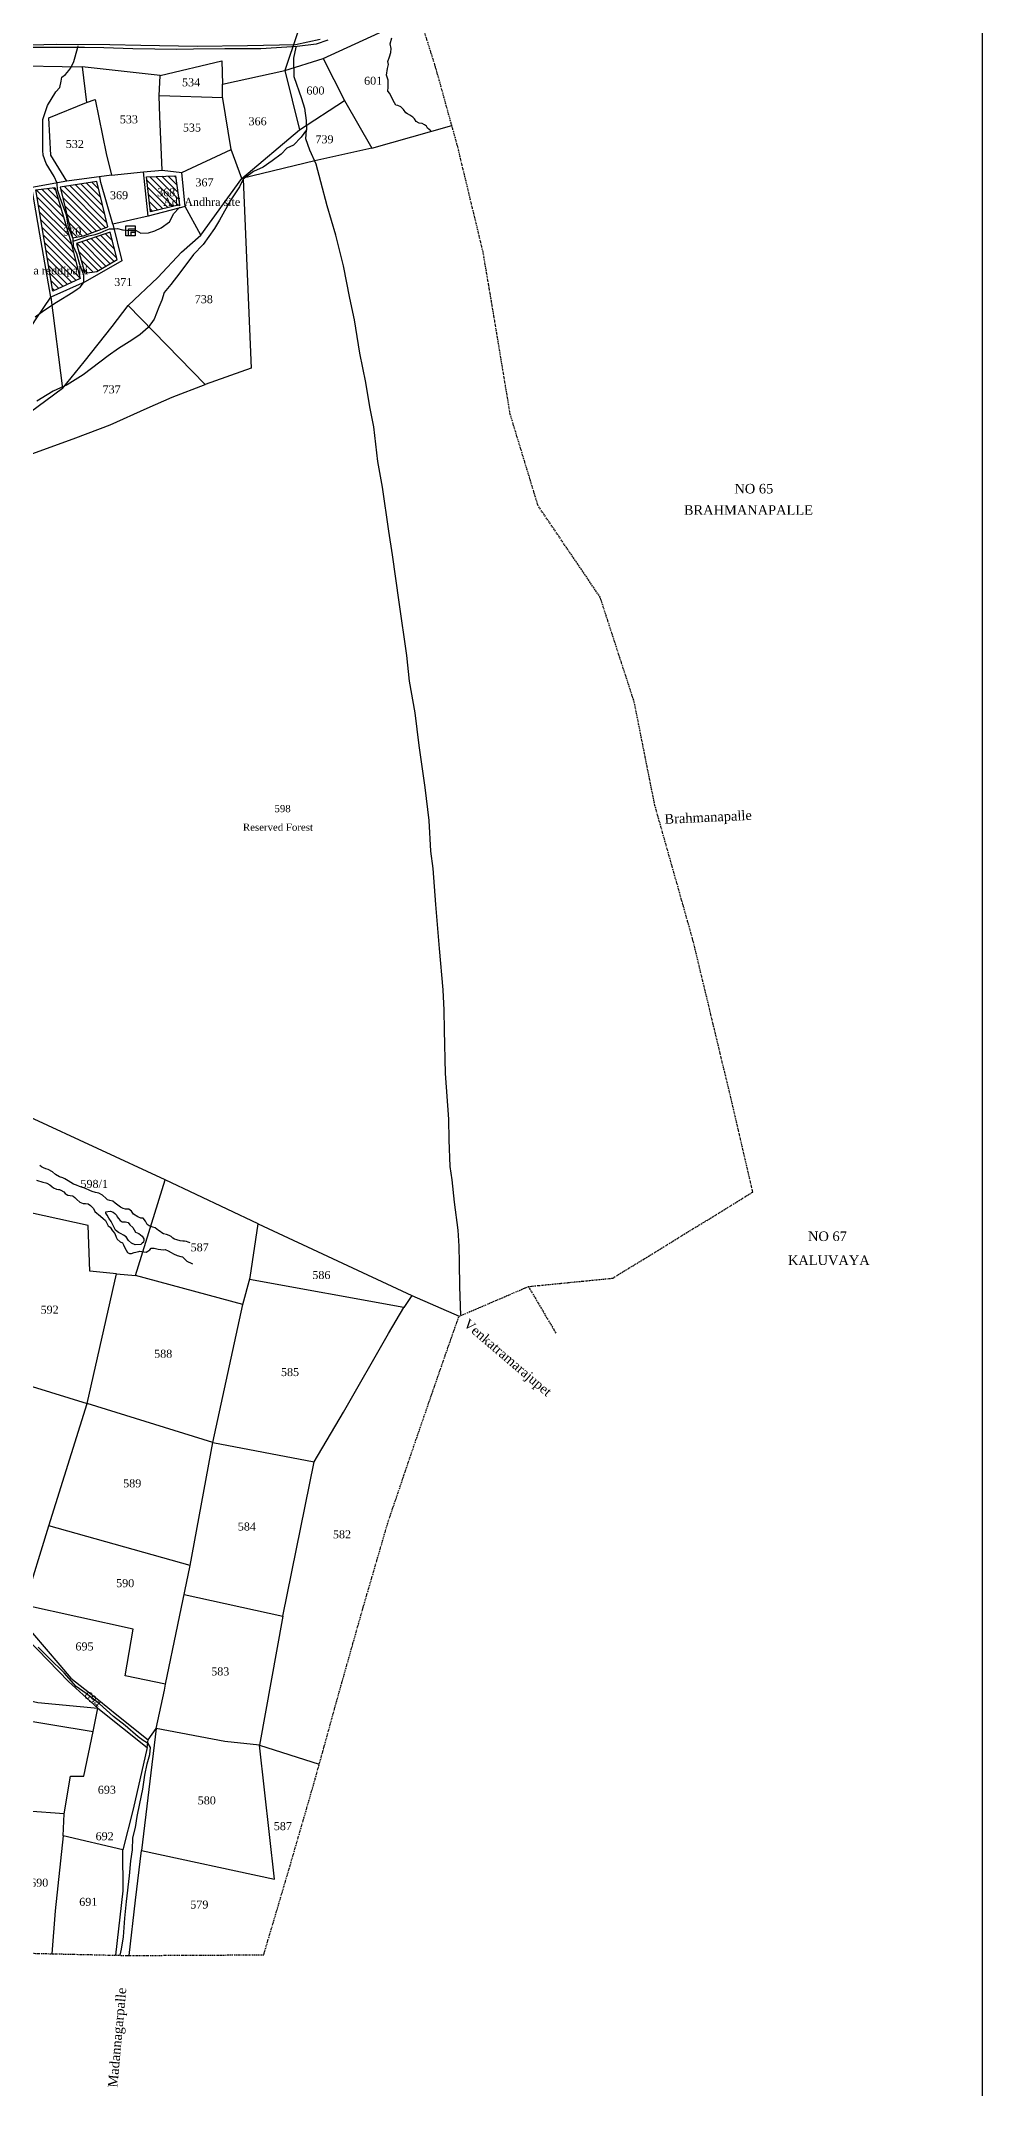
# Model space of a CAD drawing. Header units: millimetres. Extents: x 3958 to 5988, y -2486 to -161.
# Drawn here: x 5594 to 5988, y -1640 to -783 of the extents above; entities that cross this region are included whole.
import ezdxf

# ---------------------------------------------------------------- set-up
doc = ezdxf.new("R2010")
doc.units = ezdxf.units.MM
doc.header["$MEASUREMENT"] = 0
doc.linetypes.add('BORDER', pattern=[1.75, 0.5, -0.25, 0.5, -0.25, 0, -0.25])
for name, color, linetype in [('NALA', 4, 'Continuous'), ('SQUAREWELL', 5, 'Continuous'), ('SURVEY_BND', 7, 'Continuous'), ('SURVEY_NO', 7, 'Continuous'), ('VILLAGE_AREA', 1, 'Continuous')]:
    doc.layers.add(name, color=color, linetype=linetype)
doc.layers.add('ROAD', color=1, linetype='Continuous', lineweight=25)
doc.layers.add('VILL_BOUNDARY', color=6, linetype='BORDER', lineweight=30)
doc.styles.get("Standard").update_dxf_attribs({"font": 'TIMES.TTF'})

msp = doc.modelspace()

# ---------------------------------------------------------------- hatches: boundary and pattern name
at = {"layer": 'VILLAGE_AREA'}
h = msp.add_hatch(dxfattribs=at)
h.set_pattern_fill('ANSI31', color=256, scale=15, angle=90, style=0)
h.paths.add_polyline_path([(5599.83, -844.58), (5591.82, -845.52), (5598.96, -887.93), (5610.33, -882.62), (5606.48, -867.25)])
h.paths.add_polyline_path([(5622.94, -863.15), (5608.82, -867.92), (5612.35, -880.35), (5617.31, -879.63), (5625.86, -874.7)])
h.paths.add_polyline_path([(5617.33, -841.98), (5602.07, -844.32), (5607.23, -865.56), (5611.71, -864.82), (5621.93, -861.01)])
h.paths.add_polyline_path([(5650.33, -839.58), (5638.18, -840.09), (5639.77, -854.74), (5652.02, -851.77)])
h.paths.add_polyline_path([(5575.06, -883.09), (5613.98, -883.09), (5613.98, -876.35), (5575.06, -876.35)], flags=9)
h.paths.add_polyline_path([(5602.44, -865.54), (5611.57, -865.54), (5611.57, -860.42), (5602.44, -860.42)], flags=24)
h.paths.add_polyline_path([(5644.21, -853.16), (5677.56, -853.16), (5677.56, -847.91), (5644.21, -847.91)], flags=9)
h.paths.add_polyline_path([(5641.75, -849.09), (5650.87, -849.09), (5650.87, -843.98), (5641.75, -843.98)], flags=24)

# ---------------------------------------------------------------- linework, layer by layer
at = {"lineweight": 30}
msp.add_lwpolyline([(3957.82, -160.93), (5987.93, -160.93), (5987.93, -2485.91), (3957.82, -2485.91)], close=True, dxfattribs=at)
at = {"layer": 'NALA'}
for points in [[(5591.53, -898.62), (5595.21, -895.94), (5600.45, -892.46), (5607.29, -888.31), (5609.12, -887.13), (5610.37, -886.28), (5611.42, -884.97), (5611.88, -884.18), (5611.88, -883.86), (5611.88, -881.17), (5610.24, -876.72), (5608.93, -872.33), (5607.55, -869.18), (5607.42, -866.04), (5605.45, -861.08), (5604.73, -856.04), (5601.98, -848.9), (5600.86, -845.49), (5600.8, -842.7), (5599.48, -839.88), (5597.25, -836.34), (5596.14, -834.51), (5594.83, -831.04), (5594.76, -829.07), (5594.76, -823.57), (5594.7, -815.99), (5596.66, -810.16), (5600.21, -804.52), (5601.92, -802.65), (5602.38, -799.96), (5602.64, -798.39), (5604.21, -797.21), (5605.59, -795.51), (5606.51, -794.46), (5607.75, -791.84), (5609.26, -786.27), (5609.52, -785.22)], [(5700.69, -785.74), (5699.69, -790.36), (5699.76, -798.06), (5703.08, -807.3), (5704.28, -811.36), (5705.04, -816.48), (5705.19, -820.4), (5702.83, -823.51), (5699.64, -826.74), (5696.86, -828.11), (5694.54, -830.63), (5690.69, -833.37), (5686.97, -835.99), (5682.94, -837.89), (5678.66, -841.02), (5677.03, -844.21), (5673.49, -849.65), (5668.77, -858.18), (5666.64, -861.74), (5661.85, -868.34), (5657.85, -872.6), (5652.1, -880.26), (5648.3, -885.16), (5645.6, -888.54), (5644.61, -891.7), (5643.31, -894.68), (5641.3, -899.7), (5638.79, -903.15), (5635.55, -905.99), (5631.97, -908.49), (5626.42, -911.87), (5622.05, -915.03), (5611.69, -922.99), (5604.96, -927.17), (5599.06, -929.83), (5596.53, -931.34), (5592.31, -933.92)], [(5757.18, -820.76), (5755.82, -819.72), (5755.32, -818.81), (5754.55, -818.22), (5753.56, -817.77), (5752.29, -817.59), (5751.06, -816.86), (5750.29, -815.82), (5749.66, -815.14), (5748.34, -814.24), (5747.39, -813.7), (5746.71, -813.29), (5745.76, -811.89), (5744.63, -810.71), (5743.31, -810.26), (5742.59, -810.03), (5742, -809.08), (5740.87, -807.04), (5740.05, -805.19), (5739.19, -804.24), (5739.32, -802.57), (5739.37, -799.54), (5738.64, -797.5), (5739.05, -794.74), (5739.5, -793.06), (5739.19, -791.75), (5739.82, -789.76), (5740.41, -787.97), (5740.6, -786.38), (5740.14, -784.34), (5740.87, -781.9)], [(5769.74, -1316.71), (5769.33, -1304.55), (5769.15, -1294.61), (5769.06, -1287.72), (5768.62, -1280.92), (5767.11, -1269.19), (5766.14, -1259.91), (5765.26, -1254.26), (5764.81, -1243.21), (5764.65, -1234.52), (5763.35, -1215.4), (5762.85, -1197.24), (5762.73, -1188.82), (5762.29, -1180.37), (5760.8, -1163.02), (5759.29, -1144.71), (5758.17, -1129.55), (5757.21, -1122.34), (5756.42, -1109.43), (5754.85, -1095.65), (5752.3, -1078.12), (5750.68, -1064.37), (5748.18, -1051.19), (5747.15, -1040.47), (5743.96, -1018.05), (5741.16, -998.33), (5739.54, -988.31), (5736.89, -969.99), (5735.03, -959.16), (5733.31, -944.72), (5731.64, -936.35), (5729.92, -926.16), (5727.52, -913.81), (5725.21, -899.91), (5723.3, -890.85), (5720.6, -877.34), (5717.46, -864.53), (5713.73, -852.15), (5711.18, -842.21), (5709.11, -834.82), (5706.51, -828.9), (5704.85, -824.19), (5705.19, -820.4)], [(5607.46, -866.96), (5609.53, -866.34), (5613.88, -864.79), (5616.67, -864.17), (5618.77, -863.45), (5621.23, -862.4), (5622.64, -861.86), (5624.27, -861.82), (5626.08, -861.75), (5628.11, -862.26), (5628.36, -862.26), (5631.31, -862.46), (5633.8, -862.5), (5635.83, -863.66), (5639.05, -863.51), (5641.59, -862.68), (5644.27, -861.45), (5647.75, -858.91), (5649.63, -855.4), (5651.62, -853.16), (5652.06, -852.72)], [(5656.39, -1286.32), (5655.65, -1285.94), (5654.91, -1285.69), (5654.05, -1285.57), (5653.34, -1285.57), (5652.21, -1285.39), (5650.82, -1285.01), (5649.9, -1284.7), (5649.19, -1284.35), (5648.48, -1283.58), (5647.69, -1283.17), (5646.55, -1282.84), (5645.31, -1282.48), (5644.55, -1282.12), (5643.87, -1281.56), (5643.24, -1281.06), (5641.76, -1279.96), (5640.84, -1279.72), (5639.26, -1279.15), (5638.49, -1278.6), (5637.72, -1277.25), (5636.73, -1275.99), (5635.79, -1275.93), (5634.53, -1275.36), (5632.76, -1274.22), (5631.9, -1273.01), (5630.75, -1272.24), (5629.41, -1272.13), (5628.33, -1271.91), (5627.27, -1271.34), (5625.04, -1269.71), (5624.11, -1268.83), (5622.8, -1268.63), (5621.86, -1268.27), (5621.21, -1267.71), (5619.75, -1266.36), (5618.17, -1265.53), (5616.8, -1265.26), (5615.39, -1264.77), (5614.49, -1264.32), (5612.64, -1263.51), (5611.52, -1263.13), (5610.15, -1262.66), (5608.89, -1262.19), (5607.65, -1261.78), (5605.39, -1260.31), (5604.02, -1259.48), (5603.07, -1259.09), (5601.7, -1258.64), (5600.01, -1257.72), (5598.78, -1256.56), (5597, -1255.57), (5595.95, -1255.25), (5595.02, -1254.94), (5594.15, -1254.45), (5593.45, -1253.84)], [(5592.08, -1260.02), (5594.76, -1260.9), (5595.98, -1261.15), (5596.48, -1261.26), (5597.68, -1262.06), (5598.54, -1262.69), (5599.27, -1263.3), (5600.47, -1263.78), (5601.33, -1263.94), (5601.67, -1263.94), (5602.35, -1264.19), (5603.5, -1264.95), (5604.04, -1265.6), (5604.52, -1265.9), (5605.26, -1266.26), (5607.17, -1266.67), (5607.51, -1266.8), (5608.21, -1267.35), (5609, -1268.14), (5610.21, -1269.32), (5611.57, -1269.84), (5612.63, -1269.84), (5613.7, -1269.97), (5614.74, -1270.65), (5616.03, -1271.97), (5616.46, -1273.14), (5618.85, -1275.08), (5619.98, -1276.08), (5620.98, -1276.89), (5621.48, -1277.98), (5622.05, -1279.2), (5622.89, -1279.77), (5623.97, -1281.2), (5624.86, -1282.35), (5625.47, -1283.89), (5625.86, -1284.77), (5627.06, -1285.81), (5628.17, -1286.29), (5628.58, -1287.13), (5629.1, -1288.35), (5630.26, -1290.27), (5631.01, -1290.79), (5631.84, -1290.73), (5633, -1290.34), (5634.88, -1289.96), (5635.22, -1289.8), (5637.96, -1290.14), (5638.71, -1289.73), (5639.51, -1289.25), (5640.14, -1288.51), (5641.42, -1288.53), (5643.01, -1288.98), (5645.21, -1289.19), (5646.02, -1289.03), (5647.29, -1289.66), (5648.45, -1290.32), (5649.44, -1290.91), (5650.96, -1291.56), (5652.57, -1292.04), (5653.21, -1292.15), (5655.06, -1293.93), (5657.1, -1294.99), (5657.44, -1295.02)], [(5635.83, -1286.93), (5633.43, -1287.13), (5631.92, -1286.38), (5630.67, -1285.28), (5629.62, -1283.78), (5628.46, -1283.03), (5627.51, -1282.52), (5626.41, -1281.92), (5625.2, -1281.02), (5624, -1278.72), (5623.3, -1277.37), (5622.39, -1275.91), (5621.69, -1274.71), (5621.19, -1273.86), (5621.19, -1273.31), (5622.01, -1273.23), (5623.14, -1273.09), (5624.15, -1273.42), (5624.92, -1274.03), (5625.54, -1274.64), (5625.84, -1275.45), (5626.37, -1276.06), (5627.09, -1277), (5627.9, -1277.5), (5628.62, -1277.45), (5629.29, -1277.45), (5630.43, -1277.75), (5631.12, -1278.7), (5632.37, -1279.92), (5633.57, -1281.78), (5634.93, -1282.44), (5636.31, -1283.46), (5637, -1284.57), (5637, -1285.23), (5636.94, -1286.01), (5636.39, -1286.43), (5635.83, -1286.93)], [(5627.17, -1584.53), (5627.7, -1581.91), (5628.48, -1576.77), (5629.06, -1569.03), (5629.76, -1561.93), (5631.08, -1551.3), (5631.61, -1545.02), (5632.22, -1540.42), (5632.45, -1535.35), (5633.6, -1531.01), (5634.25, -1526.4), (5635.32, -1520.96), (5636.61, -1514.92), (5637.39, -1509.11), (5638.41, -1504.37), (5639.52, -1500.45), (5639.85, -1497.54), (5638.78, -1495.88), (5636.8, -1494.54), (5634.72, -1493.02), (5629.17, -1488.33), (5624.27, -1484.54), (5618.45, -1479.28), (5612.91, -1474.99), (5608.68, -1471.96), (5603.65, -1466.33), (5597.46, -1460.19), (5592.75, -1455.58)]]:
    msp.add_lwpolyline(points, dxfattribs=at)
at = {"layer": 'ROAD'}
for points in [[(5472.35, -781.38), (5497.96, -784.1), (5512.17, -784.92), (5526.44, -785.99), (5539.49, -786.18), (5559.71, -785.41), (5579.06, -785.07), (5600.49, -784.54), (5622.86, -784.63), (5635.84, -784.97), (5659.39, -785.36), (5680.5, -785.07), (5700.57, -784.59), (5710.85, -782.45)], [(5714.1, -782.84), (5709.16, -784.49), (5701.29, -785.54), (5686.06, -786.42), (5670.97, -786.53), (5657.79, -786.59), (5650.89, -786.8), (5632.45, -786.49), (5620.3, -786.06), (5612.21, -785.89), (5606.39, -785.85), (5596.62, -785.89), (5586.92, -785.89), (5566.79, -786.73), (5555.19, -786.87), (5541.89, -787.61), (5533.84, -787.44), (5525.32, -787.27), (5514.18, -786.56), (5502.08, -785.92), (5489.18, -784.57), (5477.49, -783.05)]]:
    msp.add_lwpolyline(points, dxfattribs=at)
at = {"layer": 'SQUAREWELL'}
for points in [[(5629.44, -860.53), (5633.37, -860.53), (5633.37, -864.72), (5629.44, -864.72)], [(5630.59, -861.86), (5633.37, -861.86), (5633.37, -864.72), (5630.59, -864.72)], [(5631.69, -863.23), (5633.37, -863.23), (5633.37, -864.72), (5631.69, -864.72)]]:
    msp.add_lwpolyline(points, close=True, dxfattribs=at)
at = {"layer": 'SURVEY_BND'}
for points in [[(5701.38, -779.71), (5696.07, -795.51), (5712.11, -790.5), (5745.6, -775.12), (5752.05, -772.21)], [(5604.85, -841.81), (5590.11, -844.52), (5565.59, -828.59), (5552.15, -826.5), (5563.6, -816.44), (5570.73, -810.13), (5571.24, -793.33), (5602.82, -793.8), (5611.21, -794.05)], [(5643.85, -797.59), (5611.21, -794.05), (5613.05, -808.89), (5616.62, -807.74), (5621.2, -830.33), (5623.46, -839.37), (5636.92, -838.02), (5644.69, -837.25), (5643.73, -814.86), (5643.39, -806.15)], [(5670.04, -806.98), (5643.39, -806.15), (5643.85, -797.59), (5669.66, -791.43), (5669.96, -801.21)], [(5678.07, -840.78), (5673.56, -828.57), (5669.96, -806.48), (5669.96, -801.21), (5696.07, -795.51)], [(5696.07, -795.51), (5702.2, -820.35)], [(5712.11, -790.5), (5720.98, -808.07), (5732.44, -828.02), (5765.94, -818.5)], [(5623.46, -839.37), (5604.85, -841.81), (5598.17, -830.99), (5597.22, -815.32), (5613.05, -808.89)], [(5732.44, -828.02), (5708.59, -833.33), (5678.07, -840.78), (5702.2, -820.35), (5720.98, -808.07)], [(5644.69, -837.25), (5652.89, -838.18), (5673.56, -828.57)], [(5654.37, -852.47), (5638.81, -856.56), (5636.92, -838.02)], [(5660.93, -864.47), (5654.37, -852.47), (5652.89, -838.18)], [(5624.02, -859.9), (5627.81, -875.18), (5612.41, -884.01), (5598.17, -890.44), (5593.56, -864.08), (5590.11, -844.52)], [(5638.81, -856.56), (5624.02, -859.9), (5619.02, -842.42), (5618.6, -840.01)], [(5678.66, -841.02), (5681.99, -920.09), (5662.67, -926.95), (5630.43, -893.93), (5642.9, -882.17), (5652.82, -871.57), (5660.93, -864.47), (5678.07, -840.78)], [(5585.8, -941.38), (5575.57, -947.86), (5566.92, -952.78), (5556.38, -941.16), (5550.77, -934.95), (5539.84, -923.67), (5558.65, -922.81), (5576.62, -922.07), (5585.78, -908.94), (5592.03, -899.46), (5598.17, -890.44)], [(5598.17, -890.44), (5603, -928.66), (5612.08, -917.51), (5623.77, -902.65), (5630.43, -893.93)], [(5603, -928.66), (5585.8, -941.38), (5587.47, -956.98), (5608.61, -949.37), (5622.94, -943.83), (5638.42, -936.83), (5648.86, -932.3), (5662.67, -926.95)], [(5625.56, -1299.21), (5633.6, -1299.89), (5646, -1259.95), (5589.27, -1233.71)], [(5678.53, -1312.06), (5681.55, -1300.75), (5684.94, -1278.39), (5646, -1259.95)], [(5573.03, -1341.16), (5613.31, -1353.55), (5625.56, -1299.21), (5614.47, -1298.18), (5613.77, -1279.02), (5576.95, -1270.88)], [(5684.94, -1278.39), (5749.21, -1308.33), (5745.9, -1313.4), (5681.33, -1301.58)], [(5665.89, -1369.93), (5678.53, -1312.06), (5633.6, -1299.89)], [(5749.21, -1308.33), (5768.98, -1317.04)], [(5665.89, -1369.93), (5708.35, -1377.99), (5720.61, -1357.12), (5739.49, -1324.27), (5745.9, -1313.4)], [(5579.03, -1433.19), (5587.1, -1437.94), (5597.28, -1404.71), (5613.31, -1353.55)], [(5656.48, -1421.31), (5665.89, -1369.93), (5613.31, -1353.55)], [(5653.97, -1433.42), (5695.29, -1442.5), (5708.35, -1377.99)], [(5646.17, -1471.06), (5656.48, -1421.31), (5597.28, -1404.71)], [(5546.71, -1459.55), (5565.58, -1461.99), (5564.44, -1472.41), (5592.63, -1478.65), (5617.73, -1481.09), (5605.45, -1469.9), (5588.37, -1452.14), (5573.37, -1445.91), (5560.61, -1432.62)], [(5590.4, -1449.69), (5601.81, -1463.07), (5606.5, -1468.5), (5618.22, -1477.66), (5625.79, -1483.83), (5638.89, -1494.37), (5642.13, -1489.53), (5645.69, -1473.59), (5646.17, -1471.06), (5629.24, -1467.54), (5632.54, -1447.97), (5587.1, -1437.94)], [(5695.29, -1442.5), (5685.48, -1496.52), (5670.92, -1494.97), (5642.13, -1489.53)], [(5563.41, -1482.14), (5615.77, -1490.81), (5617.73, -1481.09)], [(5617.73, -1481.09), (5638.47, -1497.57), (5638.89, -1494.37)], [(5638.47, -1497.57), (5632.58, -1523.31), (5628.25, -1540.44), (5603.23, -1534.55), (5603.73, -1525.28), (5606.36, -1509.52), (5611.95, -1509.52), (5615.77, -1490.81)], [(5642.13, -1489.53), (5636.12, -1540.67), (5691.71, -1552.68), (5685.48, -1496.52)], [(5685.48, -1496.52), (5710.49, -1504.53)], [(5603.73, -1525.28), (5588.41, -1524.13), (5589.42, -1507.2), (5567.06, -1504.33), (5561.22, -1502.59)], [(5603.23, -1534.55), (5599.88, -1565.92), (5598.5, -1583.87)], [(5625.27, -1584.49), (5628.33, -1557.48), (5628.25, -1540.44)], [(5630.93, -1584.6), (5633.55, -1561.45), (5636.12, -1540.67)]]:
    msp.add_lwpolyline(points, dxfattribs=at)
at = {"layer": 'VILL_BOUNDARY'}
for points in [[(5571.89, -1583.25), (5630.47, -1584.61), (5687.22, -1584.31), (5697.88, -1548.32), (5708.82, -1510.57), (5717.84, -1477.83), (5728.69, -1439.47), (5739.25, -1403.27), (5751.26, -1367.92), (5762.97, -1334.12), (5768.98, -1317.04), (5798.01, -1304.57), (5833.3, -1301.08), (5891.96, -1265.04), (5882.35, -1223.77), (5866.91, -1159.55), (5850.93, -1103.01), (5842.33, -1059.87), (5828.04, -1015.94), (5802.08, -977.74), (5790.4, -939.34), (5782.72, -893.1), (5779.03, -871.4), (5768.43, -827.48), (5759.06, -793.68), (5752.45, -772.92)], [(5798.01, -1304.57), (5809.55, -1324.14)]]:
    msp.add_lwpolyline(points, dxfattribs=at)
at = {"layer": 'VILLAGE_AREA'}
for points in [[(5638.18, -840.09), (5650.33, -839.58), (5652.02, -851.77), (5639.77, -854.74), (5638.18, -840.09)], [(5610.33, -882.62), (5598.96, -887.93), (5591.82, -845.52), (5599.83, -844.58), (5606.48, -867.25), (5610.33, -882.62)], [(5611.71, -864.82), (5621.93, -861.01), (5617.33, -841.98), (5602.07, -844.32), (5607.23, -865.56), (5611.71, -864.82)], [(5617.31, -879.63), (5625.86, -874.7), (5622.94, -863.15), (5608.82, -867.92), (5612.35, -880.35), (5617.31, -879.63)]]:
    msp.add_lwpolyline(points, dxfattribs=at)

# ---------------------------------------------------------------- texts
at = {"layer": 'SURVEY_NO'}
for s, height, p in [('534', 3.35, (5653.02, -802.15)), ('600', 3.35, (5705.08, -805.6)), ('601', 3.35, (5729.24, -801.51)), ('533', 3.35, (5627, -817.64)), ('535', 3.35, (5653.38, -821.09)), ('366', 3.35, (5680.86, -818.47)), ('739', 3.35, (5708.85, -826.01)), ('532', 3.35, (5604.35, -827.99)), ('369', 3.35, (5622.86, -849.42)), ('368', 3.35, (5642.6, -848.18)), ('367', 3.35, (5658.62, -844.04)), ('Adi Andhra site', 3.3504, (5645.08, -852.22)), ('370', 3.35, (5603.29, -864.62)), ('Venkata reddipalli', 3.3504, (5576.18, -880.91)), ('371', 3.35, (5624.64, -885.77)), ('738', 3.35, (5658.34, -892.94)), ('737', 3.35, (5619.77, -930.66)), ('NO 65', 4, (5884.25, -972.58)), ('BRAHMANAPALLE', 4, (5863.11, -981.52)), ('598', 3, (5691.72, -1106.01)), ('Reserved Forest', 3, (5678.52, -1113.79)), ('598/1', 3.35, (5610.49, -1263.28)), ('NO 67', 4, (5915.07, -1285.53)), ('587', 3.35, (5656.62, -1289.83)), ('KALUVAYA', 4, (5906.67, -1295.55)), ('586', 3.35, (5707.56, -1301.44)), ('592', 3.35, (5593.8, -1315.93)), ('588', 3.35, (5641.35, -1334.36)), ('585', 3.35, (5694.44, -1342.06)), ('589', 3.35, (5628.39, -1388.63)), ('584', 3.35, (5676.38, -1406.7)), ('582', 3.35, (5716.19, -1409.99)), ('590', 3.35, (5625.43, -1430.42)), ('695', 3.35, (5608.4, -1456.9)), ('583', 3.35, (5665.24, -1467.36)), ('693', 3.35, (5617.77, -1516.9)), ('580', 3.35, (5659.58, -1521.35)), ('692', 3.35, (5616.84, -1536.35)), ('587', 3.35, (5691.43, -1532.13)), ('690', 3.35, (5589.45, -1555.8)), ('691', 3.35, (5609.99, -1563.81)), ('579', 3.35, (5656.47, -1564.95))]:
    msp.add_text(s, height=height, dxfattribs=at).set_placement(p)
for s, height, rotation, p in [('Brahmanapalle', 4, 2.65994, (5855.09, -1110.9)), ('Venkatramarajupet', 4, 319.48251, (5770.49, -1320.77)), ('694', 3.35, 318.68493, (5611.7, -1476.09)), ('Madannagarpalle', 4, 84.79463, (5625.91, -1639.99))]:
    msp.add_text(s, height=height, rotation=rotation, dxfattribs=at).set_placement(p)

doc.saveas('drawing.dxf')
